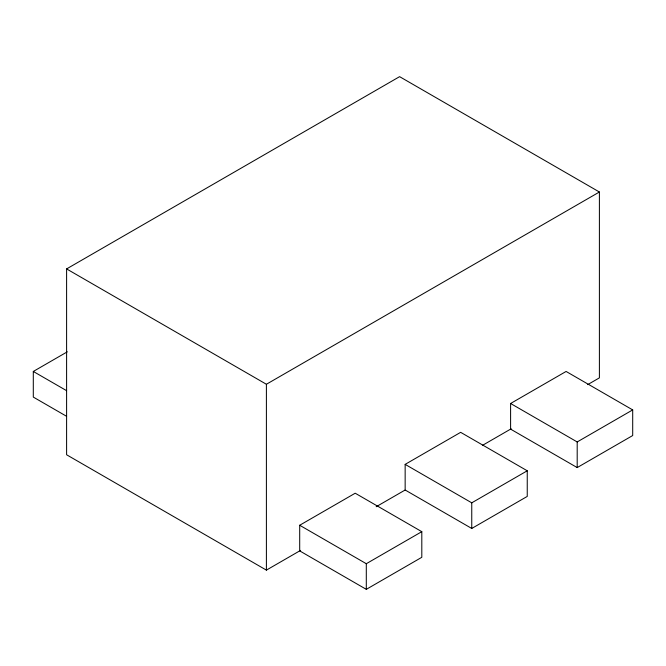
<?xml version="1.0" encoding="UTF-8"?>
<svg xmlns="http://www.w3.org/2000/svg" width="666" height="666" viewBox="0 0 666 666"><rect width="100%" height="100%" fill="white"/><g stroke="black" fill="none" stroke-linecap="round" stroke-linejoin="round"><path stroke-width="1" d="M300.599 550.374L266.4 570.121L66.6 454.761L66.6 268.914L399.6 76.657L599.4 192.008L599.4 377.863L587.703 384.615M66.6 416.308L33.3 397.086L33.3 371.453L67.316 351.815M66.6 268.914L266.4 384.265L599.4 192.008M299.7 525.258L355.203 493.215L421.803 531.668L421.803 557.3L366.3 589.343L299.7 550.89L299.7 525.258L366.3 563.711L421.803 531.668M405.153 464.377L460.647 432.334L527.247 470.787L527.247 496.42L471.753 528.463L405.153 490.01L405.153 464.377L471.753 502.83L527.247 470.787M510.597 403.496L566.1 371.453L632.7 409.906L632.7 435.539L577.197 467.582L510.597 429.129L510.597 403.496L577.197 441.949L632.7 409.906M376.198 506.726L405.003 490.093M482.4 445.412L511.197 428.779M33.3 371.453L66.6 390.676M577.197 441.949L577.197 467.582M471.753 502.83L471.753 528.463M366.3 563.711L366.3 589.343M266.4 384.265L266.4 570.121"/></g></svg>
